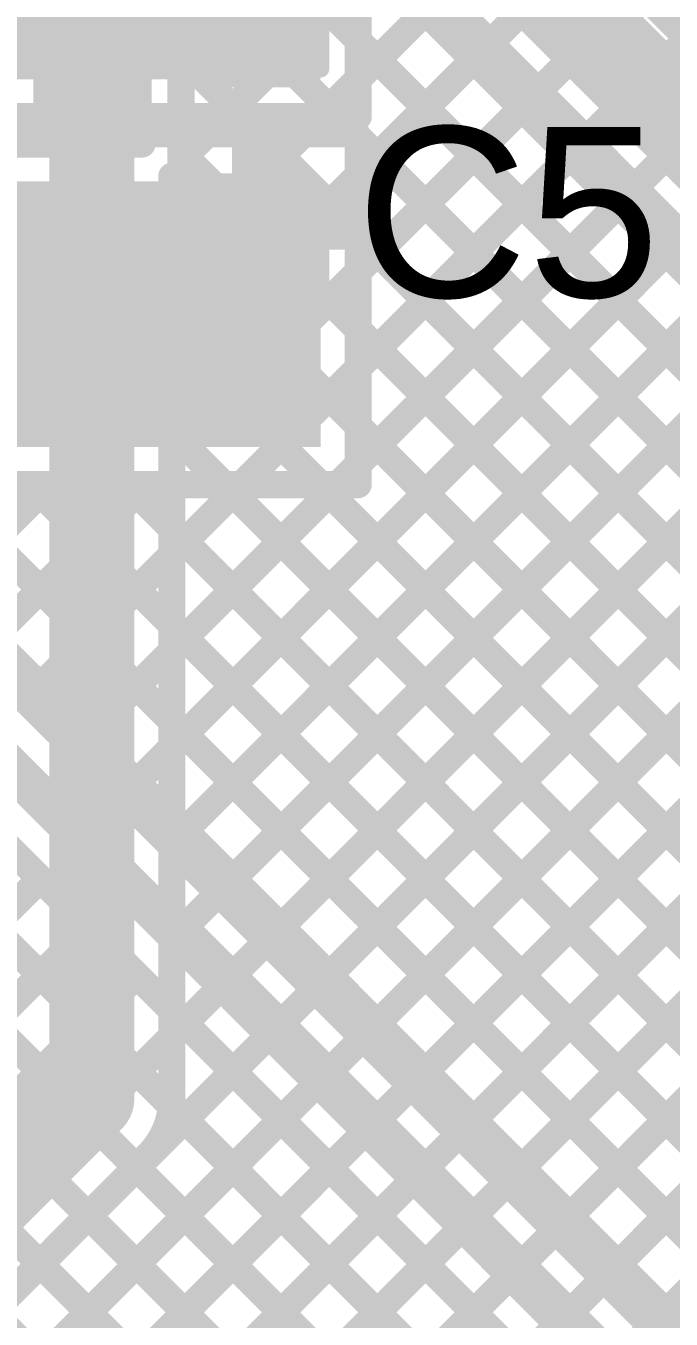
# Model space of a CAD drawing. Header units: millimetres. Extents: x -0.32 to 3.69, y -0.11 to 2.37.
# Drawn here: x 1.8204 to 2.0099, y 0.426 to 0.8057 of the extents above; entities that cross this region are included whole.
import ezdxf

# ---------------------------------------------------------------- set-up
doc = ezdxf.new("R2010")
doc.units = ezdxf.units.MM
doc.header["$MEASUREMENT"] = 0
for name, color, linetype in [('BottomLayer', 5, 'Continuous'), ('BottomPaste', 16, 'Continuous'), ('BottomSolder', 6, 'Continuous'), ('TopLayer', 1, 'Continuous'), ('TopOverlay', 2, 'Continuous'), ('TopPaste', 8, 'Continuous'), ('TopSolder', 216, 'Continuous')]:
    doc.layers.add(name, color=color, linetype=linetype)
doc.styles.add('Arial', font='', dxfattribs={"height": 0.2})
doc.styles.get('Arial').set_extended_font_data('Arial')

# ---------------------------------------------------------------- blocks, each defined once
blk = doc.blocks.new('5TJ480000XYLBC__3')
at = {"layer": 'TopLayer'}
for points in [[(-0.11024, 0.07087), (-0.03937, 0.07087), (-0.03937, 0.01969), (-0.11024, 0.01969)], [(0.03937, 0.07087), (0.11024, 0.07087), (0.11024, 0.01969), (0.03937, 0.01969)], [(-0.11024, -0.01969), (-0.03937, -0.01969), (-0.03937, -0.07087), (-0.11024, -0.07087)], [(0.03937, -0.01969), (0.11024, -0.01969), (0.11024, -0.07087), (0.03937, -0.07087)]]:
    blk.add_hatch(color=1, dxfattribs=at).paths.add_polyline_path(points)
at = {"layer": 'TopPaste'}
for points in [[(-0.11024, 0.07087), (-0.03937, 0.07087), (-0.03937, 0.01969), (-0.11024, 0.01969)], [(0.03937, 0.07087), (0.11024, 0.07087), (0.11024, 0.01969), (0.03937, 0.01969)], [(-0.11024, -0.01969), (-0.03937, -0.01969), (-0.03937, -0.07087), (-0.11024, -0.07087)], [(0.03937, -0.01969), (0.11024, -0.01969), (0.11024, -0.07087), (0.03937, -0.07087)]]:
    blk.add_hatch(color=8, dxfattribs=at).paths.add_polyline_path(points)
at = {"layer": 'TopSolder'}
for points in [[(-0.11299, 0.07362), (-0.03661, 0.07362), (-0.03661, 0.01693), (-0.11299, 0.01693)], [(0.03661, 0.07362), (0.11299, 0.07362), (0.11299, 0.01693), (0.03661, 0.01693)], [(-0.11299, -0.01693), (-0.03661, -0.01693), (-0.03661, -0.07362), (-0.11299, -0.07362)], [(0.03661, -0.01693), (0.11299, -0.01693), (0.11299, -0.07362), (0.03661, -0.07362)]]:
    blk.add_hatch(color=216, dxfattribs=at).paths.add_polyline_path(points)
at = {"layer": 'TopOverlay', "const_width": 0.005}
for points in [[(-0.029, 0.065), (0.03, 0.065)], [(-0.1, -0.011), (-0.1, 0.011)], [(0.1, -0.011), (0.1, 0.011)], [(-0.12, -0.041), (-0.115, -0.046)], [(-0.12, -0.051), (-0.12, -0.041)], [(-0.12, -0.051), (-0.115, -0.046)], [(-0.029, -0.065), (0.03, -0.065)]]:
    blk.add_lwpolyline(points, dxfattribs=at)
at = {"layer": 'TopOverlay', "const_width": 0.0025}
for points in [[(-0.03025, 0.065, 1), (-0.02775, 0.065, 1)], [(0.02875, 0.065, 1), (0.03125, 0.065, 1)], [(-0.10125, 0.011, 1), (-0.09875, 0.011, 1)], [(0.09875, 0.011, 1), (0.10125, 0.011, 1)], [(-0.10125, -0.011, 1), (-0.09875, -0.011, 1)], [(0.09875, -0.011, 1), (0.10125, -0.011, 1)], [(-0.12125, -0.041, 1), (-0.11875, -0.041, 1)], [(-0.12125, -0.041, 1), (-0.11875, -0.041, 1)], [(-0.11625, -0.046, 1), (-0.11375, -0.046, 1)], [(-0.11625, -0.046, 1), (-0.11375, -0.046, 1)], [(-0.12125, -0.051, 1), (-0.11875, -0.051, 1)], [(-0.12125, -0.051, 1), (-0.11875, -0.051, 1)], [(-0.03025, -0.065, 1), (-0.02775, -0.065, 1)], [(0.02875, -0.065, 1), (0.03125, -0.065, 1)]]:
    blk.add_lwpolyline(points, format="xyb", close=True, dxfattribs=at)
blk = doc.blocks.new('C___0603_B_62')
at = {"layer": 'BottomLayer'}
for points in [[(-0.045, -0.0175), (-0.045, 0.0175), (-0.015, 0.0175), (-0.015, -0.0175)], [(0.015, -0.0175), (0.015, 0.0175), (0.045, 0.0175), (0.045, -0.0175)]]:
    blk.add_hatch(color=5, dxfattribs=at).paths.add_polyline_path(points)
at = {"layer": 'BottomPaste'}
for points in [[(-0.045, -0.0175), (-0.045, 0.0175), (-0.015, 0.0175), (-0.015, -0.0175)], [(0.015, -0.0175), (0.015, 0.0175), (0.045, 0.0175), (0.045, -0.0175)]]:
    blk.add_hatch(color=16, dxfattribs=at).paths.add_polyline_path(points)
at = {"layer": 'BottomSolder'}
for points in [[(-0.04736, -0.01986), (-0.04736, 0.01986), (-0.01264, 0.01986), (-0.01264, -0.01986)], [(0.01264, -0.01986), (0.01264, 0.01986), (0.04736, 0.01986), (0.04736, -0.01986)]]:
    blk.add_hatch(color=6, dxfattribs=at).paths.add_polyline_path(points)
blk = doc.blocks.new('C___0603_64')
at = {"layer": 'TopLayer'}
for points in [[(-0.015, 0.0175), (-0.015, -0.0175), (-0.045, -0.0175), (-0.045, 0.0175)], [(0.045, 0.0175), (0.045, -0.0175), (0.015, -0.0175), (0.015, 0.0175)]]:
    blk.add_hatch(color=1, dxfattribs=at).paths.add_polyline_path(points)
at = {"layer": 'TopPaste'}
for points in [[(-0.015, 0.0175), (-0.015, -0.0175), (-0.045, -0.0175), (-0.045, 0.0175)], [(0.045, 0.0175), (0.045, -0.0175), (0.015, -0.0175), (0.015, 0.0175)]]:
    blk.add_hatch(color=8, dxfattribs=at).paths.add_polyline_path(points)
at = {"layer": 'TopSolder'}
for points in [[(-0.01264, 0.01986), (-0.01264, -0.01986), (-0.04736, -0.01986), (-0.04736, 0.01986)], [(0.04736, 0.01986), (0.04736, -0.01986), (0.01264, -0.01986), (0.01264, 0.01986)]]:
    blk.add_hatch(color=216, dxfattribs=at).paths.add_polyline_path(points)
at = {"layer": 'TopOverlay', "const_width": 0.005}
for points in [[(-0.049, 0.021), (-0.018, 0.021)], [(-0.049, 0.021), (-0.049, -0.021)], [(0.018, 0.021), (0.049, 0.021)], [(0.049, 0.021), (0.049, -0.021)], [(-0.049, -0.021), (-0.018, -0.021)], [(0.018, -0.021), (0.049, -0.021)]]:
    blk.add_lwpolyline(points, dxfattribs=at)
at = {"layer": 'TopOverlay', "const_width": 0.0025}
for points in [[(-0.05025, 0.021, 1), (-0.04775, 0.021, 1)], [(-0.05025, 0.021, 1), (-0.04775, 0.021, 1)], [(-0.01925, 0.021, 1), (-0.01675, 0.021, 1)], [(0.01675, 0.021, 1), (0.01925, 0.021, 1)], [(0.04775, 0.021, 1), (0.05025, 0.021, 1)], [(0.04775, 0.021, 1), (0.05025, 0.021, 1)], [(-0.05025, -0.021, 1), (-0.04775, -0.021, 1)], [(-0.05025, -0.021, 1), (-0.04775, -0.021, 1)], [(-0.01925, -0.021, 1), (-0.01675, -0.021, 1)], [(0.01675, -0.021, 1), (0.01925, -0.021, 1)], [(0.04775, -0.021, 1), (0.05025, -0.021, 1)], [(0.04775, -0.021, 1), (0.05025, -0.021, 1)]]:
    blk.add_lwpolyline(points, format="xyb", close=True, dxfattribs=at)

msp = doc.modelspace()

# ---------------------------------------------------------------- hatches: boundary and pattern name
at = {"layer": 'TopLayer'}
for points in [[(1.907, 0.84661), (1.766, 0.84661), (1.766, 0.79), (1.907, 0.79)], [(1.907, 0.76), (1.766, 0.76), (1.766, 0.682), (1.907, 0.682)]]:
    msp.add_hatch(color=1, dxfattribs=at).paths.add_polyline_path(points)

# ---------------------------------------------------------------- linework, layer by layer
at = {"layer": 'BottomLayer'}
for points, const_width in [([(1.3485, -0.034), (2.4865, 1.104)], 0.008), ([(1.37678, -0.034), (2.51478, 1.104)], 0.008), ([(1.40507, -0.034), (2.54196, 1.10289)], 0.008), ([(1.86328, 0.53735), (2.42993, 1.104)], 0.008), ([(1.86328, 0.50907), (2.45822, 1.104)], 0.008), ([(1.86328, 0.56564), (2.40165, 1.104)], 0.008), ([(1.86328, 0.70706), (2.26022, 1.104)], 0.008), ([(1.86328, 0.67877), (2.28851, 1.104)], 0.008), ([(1.86328, 0.73534), (2.23194, 1.104)], 0.008), ([(1.86328, 0.62221), (2.34508, 1.104)], 0.008), ([(1.86328, 0.59392), (2.37336, 1.104)], 0.008), ([(1.86328, 0.65049), (2.31679, 1.104)], 0.008), ([(1.866, 0.79463), (2.17537, 1.104)], 0.008), ([(1.866, 0.76634), (2.20366, 1.104)], 0.008), ([(1.43335, -0.034), (2.5561, 1.08875)], 0.008), ([(1.65817, 0.16254), (2.57464, 1.079)], 0.008), ([(1.68646, 0.16254), (2.60292, 1.079)], 0.008), ([(1.71474, 0.16254), (2.63121, 1.079)], 0.008), ([(1.74302, 0.16254), (2.65949, 1.079)], 0.008), ([(1.8085, 0.99571), (2.83821, -0.034)], 0.008), ([(1.8115, 0.96442), (2.80992, -0.034)], 0.008), ([(1.8635, 0.88414), (2.78164, -0.034)], 0.008), ([(1.84, 0.79), (1.84, 0.845)], 0.025), ([(1.866, 0.85335), (2.75335, -0.034)], 0.008), ([(1.866, 0.82507), (2.72507, -0.034)], 0.008), ([(1.866, 0.7615), (1.866, 0.8165)], 0.008), ([(1.83978, 0.49078), (1.83978, 0.79)], 0.025), ([(1.866, 0.79679), (2.69679, -0.034)], 0.008), ([(1.866, 0.7685), (2.6685, -0.034)], 0.008), ([(1.86328, 0.49078), (1.86328, 0.7615)], 0.008), ([(1.86328, 0.74293), (2.64022, -0.034)], 0.008), ([(1.86328, 0.71465), (2.61193, -0.034)], 0.008), ([(1.86328, 0.68637), (2.58365, -0.034)], 0.008), ([(1.86328, 0.65808), (2.55536, -0.034)], 0.008), ([(1.86328, 0.6298), (2.52708, -0.034)], 0.008), ([(1.86328, 0.60151), (2.4988, -0.034)], 0.008), ([(1.86328, 0.57323), (2.47051, -0.034)], 0.008), ([(1.86328, 0.54494), (2.44223, -0.034)], 0.008), ([(1.86328, 0.51666), (2.41394, -0.034)], 0.008), ([(1.747, 0.398), (1.83978, 0.49078)], 0.025), ([(1.86317, 0.48849), (2.38566, -0.034)], 0.008), ([(1.76362, 0.38138), (1.85638, 0.47415)], 0.008), ([(1.8528, 0.47057), (2.35737, -0.034)], 0.008), ([(1.83866, 0.45643), (2.1554, 0.1397)], 0.008), ([(1.82452, 0.44229), (2.10427, 0.16254)], 0.008), ([(1.81038, 0.42814), (2.07599, 0.16254)], 0.008)]:
    msp.add_lwpolyline(points, dxfattribs=dict(at, const_width=const_width))
for points, const_width in [([(1.83353, 0.79, 1), (1.84603, 0.79, 1)], 0.0125), ([(1.83375, 0.79, 1), (1.84625, 0.79, 1)], 0.0125), ([(1.864, 0.79679, 1), (1.868, 0.79679, 1)], 0.004), ([(1.864, 0.79463, 1), (1.868, 0.79463, 1)], 0.004), ([(1.864, 0.7685, 1), (1.868, 0.7685, 1)], 0.004), ([(1.864, 0.76634, 1), (1.868, 0.76634, 1)], 0.004), ([(1.86128, 0.7615, 1), (1.86528, 0.7615, 1)], 0.004), ([(1.864, 0.7615, 1), (1.868, 0.7615, 1)], 0.004), ([(1.86128, 0.74293, 1), (1.86528, 0.74293, 1)], 0.004), ([(1.86128, 0.73534, 1), (1.86528, 0.73534, 1)], 0.004), ([(1.86128, 0.71465, 1), (1.86528, 0.71465, 1)], 0.004), ([(1.86128, 0.70706, 1), (1.86528, 0.70706, 1)], 0.004), ([(1.86128, 0.68637, 1), (1.86528, 0.68637, 1)], 0.004), ([(1.86128, 0.67877, 1), (1.86528, 0.67877, 1)], 0.004), ([(1.86128, 0.65808, 1), (1.86528, 0.65808, 1)], 0.004), ([(1.86128, 0.65049, 1), (1.86528, 0.65049, 1)], 0.004), ([(1.86128, 0.6298, 1), (1.86528, 0.6298, 1)], 0.004), ([(1.86128, 0.62221, 1), (1.86528, 0.62221, 1)], 0.004), ([(1.86128, 0.60151, 1), (1.86528, 0.60151, 1)], 0.004), ([(1.86128, 0.59392, 1), (1.86528, 0.59392, 1)], 0.004), ([(1.86128, 0.57323, 1), (1.86528, 0.57323, 1)], 0.004), ([(1.86128, 0.56564, 1), (1.86528, 0.56564, 1)], 0.004), ([(1.86128, 0.54494, 1), (1.86528, 0.54494, 1)], 0.004), ([(1.86128, 0.53735, 1), (1.86528, 0.53735, 1)], 0.004), ([(1.86128, 0.51666, 1), (1.86528, 0.51666, 1)], 0.004), ([(1.86128, 0.50907, 1), (1.86528, 0.50907, 1)], 0.004), ([(1.83353, 0.49078, 1), (1.84603, 0.49078, 1)], 0.0125), ([(1.83353, 0.49078, 1), (1.84603, 0.49078, 1)], 0.0125), ([(1.86128, 0.49078, 1), (1.86528, 0.49078, 1)], 0.004), ([(1.86128, 0.49078, 1), (1.86528, 0.49078, 1)], 0.004), ([(1.86128, 0.49078, 1), (1.86528, 0.49078, 1)], 0.004), ([(1.86117, 0.48849, 1), (1.86517, 0.48849, 1)], 0.004), ([(1.8508, 0.47057, 1), (1.8548, 0.47057, 1)], 0.004), ([(1.85438, 0.47415, 1), (1.85838, 0.47415, 1)], 0.004), ([(1.85438, 0.47415, 1), (1.85838, 0.47415, 1)], 0.004), ([(1.8544, 0.47417, 1), (1.8584, 0.47417, 1)], 0.004), ([(1.83666, 0.45643, 1), (1.84066, 0.45643, 1)], 0.004), ([(1.82252, 0.44229, 1), (1.82652, 0.44229, 1)], 0.004)]:
    msp.add_lwpolyline(points, format="xyb", close=True, dxfattribs=dict(at, const_width=const_width))
at = {"layer": 'BottomLayer', "const_width": 0.008}
for points in [[(1.86328, 0.49078, -0.199188), (1.85638, 0.47415)], [(1.86328, 0.49078, -0.198912), (1.8564, 0.47417)]]:
    msp.add_lwpolyline(points, format="xyb", dxfattribs=at)
at = {"layer": 'TopLayer'}
for points, const_width in [([(1.90985, 0.90685), (2.5837, 0.233)], 0.008), ([(1.895, 0.892), (2.575, 0.212)], 0.02), ([(1.91865, 0.89865), (2.42212, 0.39519)], 0.008), ([(1.918, 0.779), (1.918, 0.8393)], 0.008), ([(1.918, 0.8393), (2.56012, 0.19719)], 0.008), ([(1.918, 0.82964), (2.71914, 0.0285)], 0.008), ([(1.918, 0.79006), (1.94262, 0.81468)], 0.008), ([(1.918, 0.80135), (2.69085, 0.0285)], 0.008), ([(1.918, 0.76178), (1.95676, 0.80054)], 0.008), ([(1.918, 0.73349), (1.97091, 0.7864)], 0.008), ([(1.755, 0.779), (1.8575, 0.779)], 0.008), ([(1.81409, 0.771), (1.82209, 0.779)], 0.008), ([(1.82722, 0.779), (1.83522, 0.771)], 0.008), ([(1.84237, 0.771), (1.85037, 0.779)], 0.008), ([(1.8555, 0.779), (1.8605, 0.774)], 0.008), ([(1.8575, 0.779), (1.9145, 0.779)], 0.008), ([(1.8575, 0.779), (1.9145, 0.779)], 0.008), ([(1.87366, 0.774), (1.87866, 0.779)], 0.008), ([(1.88379, 0.779), (1.88879, 0.774)], 0.008), ([(1.90194, 0.774), (1.90694, 0.779)], 0.008), ([(1.91207, 0.779), (1.91707, 0.774)], 0.008), ([(1.9145, 0.779), (1.918, 0.779)], 0.008), ([(1.755, 0.771), (1.8545, 0.771)], 0.008), ([(1.8545, 0.774), (1.9175, 0.774)], 0.008), ([(1.886, 0.745), (1.886, 0.77)], 0.01), ([(1.9175, 0.77357), (2.66257, 0.0285)], 0.008), ([(1.918, 0.70521), (1.98505, 0.77225)], 0.008), ([(1.918, 0.671), (1.918, 0.771)], 0.008), ([(1.918, 0.67692), (1.99919, 0.75811)], 0.008), ([(1.8487, 0.57934), (2.01333, 0.74397)], 0.008), ([(1.886, 0.745), (1.9135, 0.745)], 0.01), ([(1.918, 0.74479), (2.63429, 0.0285)], 0.008), ([(1.86284, 0.5652), (2.02747, 0.72983)], 0.008), ([(1.87699, 0.55106), (2.04162, 0.71569)], 0.008), ([(1.918, 0.7165), (2.606, 0.0285)], 0.008), ([(1.89113, 0.53691), (2.05576, 0.70154)], 0.008), ([(1.90527, 0.52277), (2.0699, 0.6874)], 0.008), ([(1.918, 0.68822), (2.57772, 0.0285)], 0.008), ([(1.91208, 0.671), (1.918, 0.67692)], 0.008), ([(1.91941, 0.50863), (2.08404, 0.67326)], 0.008), ([(1.56752, 0.671), (2.11825, 0.12027)], 0.008), ([(1.59581, 0.671), (2.124, 0.14281)], 0.008), ([(1.62409, 0.671), (2.124, 0.17109)], 0.008), ([(1.65237, 0.671), (2.124, 0.19937)], 0.008), ([(1.68066, 0.671), (2.124, 0.22766)], 0.008), ([(1.755, 0.671), (1.918, 0.671)], 0.008), ([(1.76551, 0.671), (2.40801, 0.0285)], 0.008), ([(1.7938, 0.671), (2.4363, 0.0285)], 0.008), ([(1.79577, 0.63954), (1.82722, 0.671)], 0.008), ([(1.80671, 0.6222), (1.85551, 0.671)], 0.008), ([(1.82042, 0.60762), (1.88379, 0.671)], 0.008), ([(1.82208, 0.671), (2.46458, 0.0285)], 0.008), ([(1.83456, 0.59348), (1.91208, 0.671)], 0.008), ([(1.85036, 0.671), (2.49286, 0.0285)], 0.008), ([(1.87865, 0.671), (2.52115, 0.0285)], 0.008), ([(1.90693, 0.671), (2.54943, 0.0285)], 0.008), ([(1.93355, 0.49449), (2.09818, 0.65912)], 0.008), ([(1.9477, 0.48034), (2.11233, 0.64497)], 0.008), ([(1.96184, 0.4662), (2.12647, 0.63083)], 0.008), ([(1.784, 0.62), (2.141, 0.263)], 0.012), ([(1.80678, 0.62127), (2.153, 0.27504)], 0.008), ([(1.97598, 0.45206), (2.14061, 0.61669)], 0.008), ([(1.99012, 0.43792), (2.15475, 0.60255)], 0.008), ([(1.78272, 0.59723), (2.124, 0.25594)], 0.008), ([(1.78273, 0.59722), (2.124, 0.25596)], 0.008), ([(2.00427, 0.42378), (2.1689, 0.58841)], 0.008), ([(1.7238, 0.45444), (1.82466, 0.5553)], 0.008), ([(1.73794, 0.44029), (1.8388, 0.54116)], 0.008), ([(1.75208, 0.42615), (1.85294, 0.52701)], 0.008), ([(1.76602, 0.4118), (1.86709, 0.51287)], 0.008), ([(1.7705, 0.388), (1.88123, 0.49873)], 0.008), ([(1.79178, 0.381), (1.89537, 0.48459)], 0.008), ([(1.81952, 0.38045), (1.90951, 0.47045)], 0.008), ([(1.8338, 0.36645), (1.92366, 0.4563)], 0.008), ([(1.8338, 0.33817), (1.9378, 0.44216)], 0.008), ([(1.8338, 0.30988), (1.95194, 0.42802)], 0.008)]:
    msp.add_lwpolyline(points, dxfattribs=dict(at, const_width=const_width))
for points, const_width in [([(1.916, 0.80135, 1), (1.92, 0.80135, 1)], 0.004), ([(1.95476, 0.80054, 1), (1.95876, 0.80054, 1)], 0.004), ([(1.916, 0.79006, 1), (1.92, 0.79006, 1)], 0.004), ([(1.96891, 0.7864, 1), (1.97291, 0.7864, 1)], 0.004), ([(1.82009, 0.779, 1), (1.82409, 0.779, 1)], 0.004), ([(1.82522, 0.779, 1), (1.82922, 0.779, 1)], 0.004), ([(1.84837, 0.779, 1), (1.85237, 0.779, 1)], 0.004), ([(1.8535, 0.779, 1), (1.8575, 0.779, 1)], 0.004), ([(1.8555, 0.779, 1), (1.8595, 0.779, 1)], 0.004), ([(1.8555, 0.779, 1), (1.8595, 0.779, 1)], 0.004), ([(1.8555, 0.779, 1), (1.8595, 0.779, 1)], 0.004), ([(1.87666, 0.779, 1), (1.88066, 0.779, 1)], 0.004), ([(1.88179, 0.779, 1), (1.88579, 0.779, 1)], 0.004), ([(1.90494, 0.779, 1), (1.90894, 0.779, 1)], 0.004), ([(1.91007, 0.779, 1), (1.91407, 0.779, 1)], 0.004), ([(1.9125, 0.779, 1), (1.9165, 0.779, 1)], 0.004), ([(1.9125, 0.779, 1), (1.9165, 0.779, 1)], 0.004), ([(1.9125, 0.779, 1), (1.9165, 0.779, 1)], 0.004), ([(1.916, 0.779, 1), (1.92, 0.779, 1)], 0.004), ([(1.916, 0.779, 1), (1.92, 0.779, 1)], 0.004), ([(1.83322, 0.771, 1), (1.83722, 0.771, 1)], 0.004), ([(1.84037, 0.771, 1), (1.84437, 0.771, 1)], 0.004), ([(1.8525, 0.774, 1), (1.8565, 0.774, 1)], 0.004), ([(1.8525, 0.771, 1), (1.8565, 0.771, 1)], 0.004), ([(1.8585, 0.774, 1), (1.8625, 0.774, 1)], 0.004), ([(1.87166, 0.774, 1), (1.87566, 0.774, 1)], 0.004), ([(1.8835, 0.77, 1), (1.8885, 0.77, 1)], 0.005), ([(1.88679, 0.774, 1), (1.89079, 0.774, 1)], 0.004), ([(1.89994, 0.774, 1), (1.90394, 0.774, 1)], 0.004), ([(1.91507, 0.774, 1), (1.91907, 0.774, 1)], 0.004), ([(1.9155, 0.774, 1), (1.9195, 0.774, 1)], 0.004), ([(1.9155, 0.77357, 1), (1.9195, 0.77357, 1)], 0.004), ([(1.916, 0.771, 1), (1.92, 0.771, 1)], 0.004), ([(1.98305, 0.77225, 1), (1.98705, 0.77225, 1)], 0.004), ([(1.916, 0.76178, 1), (1.92, 0.76178, 1)], 0.004), ([(1.99719, 0.75811, 1), (2.00119, 0.75811, 1)], 0.004), ([(1.8835, 0.745, 1), (1.8885, 0.745, 1)], 0.005), ([(1.8835, 0.745, 1), (1.8885, 0.745, 1)], 0.005), ([(1.911, 0.745, 1), (1.916, 0.745, 1)], 0.005), ([(1.916, 0.74479, 1), (1.92, 0.74479, 1)], 0.004), ([(2.01133, 0.74397, 1), (2.01533, 0.74397, 1)], 0.004), ([(1.916, 0.73349, 1), (1.92, 0.73349, 1)], 0.004), ([(1.916, 0.7165, 1), (1.92, 0.7165, 1)], 0.004), ([(1.916, 0.70521, 1), (1.92, 0.70521, 1)], 0.004), ([(1.916, 0.68822, 1), (1.92, 0.68822, 1)], 0.004), ([(1.916, 0.67692, 1), (1.92, 0.67692, 1)], 0.004), ([(1.916, 0.67692, 1), (1.92, 0.67692, 1)], 0.004), ([(1.82008, 0.671, 1), (1.82408, 0.671, 1)], 0.004), ([(1.82522, 0.671, 1), (1.82922, 0.671, 1)], 0.004), ([(1.84836, 0.671, 1), (1.85236, 0.671, 1)], 0.004), ([(1.85351, 0.671, 1), (1.85751, 0.671, 1)], 0.004), ([(1.87665, 0.671, 1), (1.88065, 0.671, 1)], 0.004), ([(1.88179, 0.671, 1), (1.88579, 0.671, 1)], 0.004), ([(1.90493, 0.671, 1), (1.90893, 0.671, 1)], 0.004), ([(1.91008, 0.671, 1), (1.91408, 0.671, 1)], 0.004), ([(1.91008, 0.671, 1), (1.91408, 0.671, 1)], 0.004), ([(1.916, 0.671, 1), (1.92, 0.671, 1)], 0.004), ([(1.916, 0.671, 1), (1.92, 0.671, 1)], 0.004), ([(1.81842, 0.60762, 1), (1.82242, 0.60762, 1)], 0.004), ([(1.83256, 0.59348, 1), (1.83656, 0.59348, 1)], 0.004), ([(1.8467, 0.57934, 1), (1.8507, 0.57934, 1)], 0.004), ([(1.86084, 0.5652, 1), (1.86484, 0.5652, 1)], 0.004), ([(1.82266, 0.5553, 1), (1.82666, 0.5553, 1)], 0.004), ([(1.87499, 0.55106, 1), (1.87899, 0.55106, 1)], 0.004), ([(1.8368, 0.54116, 1), (1.8408, 0.54116, 1)], 0.004), ([(1.88913, 0.53691, 1), (1.89313, 0.53691, 1)], 0.004), ([(1.85094, 0.52701, 1), (1.85494, 0.52701, 1)], 0.004), ([(1.90327, 0.52277, 1), (1.90727, 0.52277, 1)], 0.004), ([(1.86509, 0.51287, 1), (1.86909, 0.51287, 1)], 0.004), ([(1.91741, 0.50863, 1), (1.92141, 0.50863, 1)], 0.004), ([(1.87923, 0.49873, 1), (1.88323, 0.49873, 1)], 0.004), ([(1.93155, 0.49449, 1), (1.93555, 0.49449, 1)], 0.004), ([(1.89337, 0.48459, 1), (1.89737, 0.48459, 1)], 0.004), ([(1.9457, 0.48034, 1), (1.9497, 0.48034, 1)], 0.004), ([(1.90751, 0.47045, 1), (1.91151, 0.47045, 1)], 0.004), ([(1.95984, 0.4662, 1), (1.96384, 0.4662, 1)], 0.004), ([(1.92166, 0.4563, 1), (1.92566, 0.4563, 1)], 0.004), ([(1.97398, 0.45206, 1), (1.97798, 0.45206, 1)], 0.004), ([(1.9358, 0.44216, 1), (1.9398, 0.44216, 1)], 0.004), ([(1.98812, 0.43792, 1), (1.99212, 0.43792, 1)], 0.004), ([(1.94994, 0.42802, 1), (1.95394, 0.42802, 1)], 0.004), ([(2.00227, 0.42378, 1), (2.00627, 0.42378, 1)], 0.004)]:
    msp.add_lwpolyline(points, format="xyb", close=True, dxfattribs=dict(at, const_width=const_width))

# ---------------------------------------------------------------- block references
msp.add_blockref('5TJ480000XYLBC__3', (1.734, 0.7735))
for name, p, rotation in [('C___0603_64', (1.886, 0.775), 90), ('C___0603_B_62', (1.81, 0.79), 180)]:
    msp.add_blockref(name, p, dxfattribs=dict(rotation=rotation))

# ---------------------------------------------------------------- texts
at = {"layer": 'TopOverlay', "style": 'Arial'}
msp.add_text('C5', height=0.05, dxfattribs=at).set_placement((1.91735, 0.72601))

doc.saveas('drawing.dxf')
